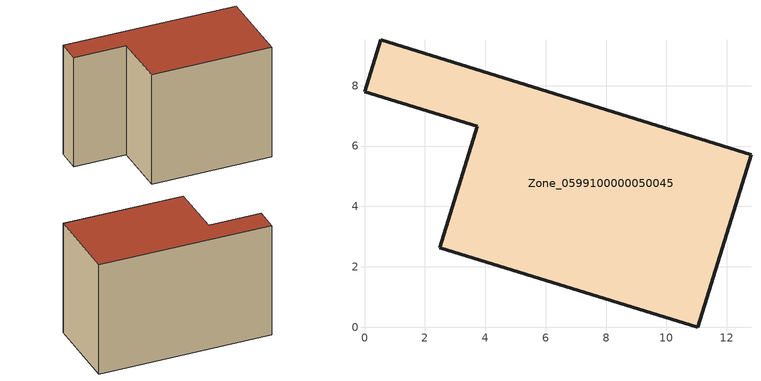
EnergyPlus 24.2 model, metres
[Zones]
Zone_0599100000050045
 floor ground (C_G): 3.73,6.65 0,7.8 0.53,9.52 12.8,5.72 11.04,0 2.5,2.63 z0
 wall outside (C_F): 12.8,5.72 0.53,9.52 0,7.8 3.73,6.65 2.5,2.63 11.04,0 12.8,5.72 z0:8.66
 roof outside (C_R): 11.04,0 12.8,5.72 0.53,9.52 0,7.8 3.73,6.65 2.5,2.63 z8.66
[BUILDING]
Pand.0599100000050045: North Axis=0; Terrain=City; Loads Convergence Tolerance Value=0.04; Temperature Convergence Tolerance Value=0.4; Solar Distribution=FullExterior; Maximum Number of Warmup Days=25; Minimum Number of Warmup Days=1
[Site:Location]
Rotterdam.The.Hague.AP_ZH_NLD Design_Conditions: Latitude=51.96; Longitude=4.45; Time Zone=1; Elevation=-4.5
[SITE:GROUNDTEMPERATURE:BUILDINGSURFACE]
18, 18, 18, 18, 18, 18, 18, 18, 18, 18, 18, 18
[MATERIAL] Thermal Absorptance=0.9; Solar Absorptance=0.7; Visible Absorptance=0.7
Name | Roughness | Thickness | Conductivity | Density | Specific Heat
G.TI.1975-1991 | MediumSmooth | 0.15 | 0.288461 | 540 | 1210
F.TI.1975-1991 | Rough | 0.3 | 0.230769 | 1920 | 840
R.TI.1975-1991 | MediumRough | 0.2 | 0.153846 | 1500 | 1000
[CONSTRUCTION]
C_G: G.TI.1975-1991
C_F: F.TI.1975-1991
C_R: R.TI.1975-1991
[ZONE]
Zone_0599100000050045: Type=1; Multiplier=1; Ceiling Height=Autocalculate; Volume=Autocalculate; Floor Area=autocalculate; Part of Total Floor Area=Yes
[ZONEINFILTRATION:DESIGNFLOWRATE]
Infil_Zone_0599100000050045: Zone or ZoneList or Space or SpaceList=Zone_0599100000050045; Schedule=AlwaysOn; Design Flow Rate Calculation Method=Flow/Area; Flow Rate per Floor Area=0.003; Constant Term Coefficient=1; Temperature Term Coefficient=0; Velocity Term Coefficient=0; Velocity Squared Term Coefficient=0
[HVACTEMPLATE:ZONE:IDEALLOADSAIRSYSTEM]
Zone_0599100000050045: Maximum Heating Supply Air Temperature=50; Minimum Cooling Supply Air Temperature=13; Maximum Heating Supply Air Humidity Ratio=0.0156; Minimum Cooling Supply Air Humidity Ratio=0.0077; Heating Limit=NoLimit; Cooling Limit=NoLimit; Dehumidification Control Type=ConstantSensibleHeatRatio; Cooling Sensible Heat Ratio=0.7; Dehumidification Setpoint=60; Humidification Control Type=None; Humidification Setpoint=30; Outdoor Air Method=None; Outdoor Air Flow Rate per Person=0.00944; Outdoor Air Flow Rate per Zone Floor Area=0; Outdoor Air Flow Rate per Zone=0; Demand Controlled Ventilation Type=None; Outdoor Air Economizer Type=NoEconomizer; Heat Recovery Type=None; Sensible Heat Recovery Effectiveness=0.7; Latent Heat Recovery Effectiveness=0.65
[ZONECONTROL:THERMOSTAT]
ThermostatControl_Zone_0599100000050045: Zone or ZoneList=Zone_0599100000050045; Control Type Schedule=DualSetpointControlType; Control 1=Thermostat_Zone_0599100000050045; Temperature Difference Between Cutout And Setpoint=0
[THERMOSTATSETPOINT:DUALSETPOINT]
Thermostat_Zone_0599100000050045: Heating Setpoint Temperature Schedule=HeatingSetpoint_Zone_0599100000050045; Cooling Setpoint Temperature Schedule=CoolingSetpoint_Zone_0599100000050045
[SCHEDULE:COMPACT]
HeatingSetpoint_Zone_0599100000050045: Through: 12/31, For: AllDays, Until: 24:00, 21
CoolingSetpoint_Zone_0599100000050045: Through: 12/31, For: AllDays, Until: 24:00, 24
DualSetpointControlType: Through: 12/31, For: AllDays, Until: 24:00, 4
AlwaysOn: Through: 12/31, For: AllDays, Until: 24:00, 1
